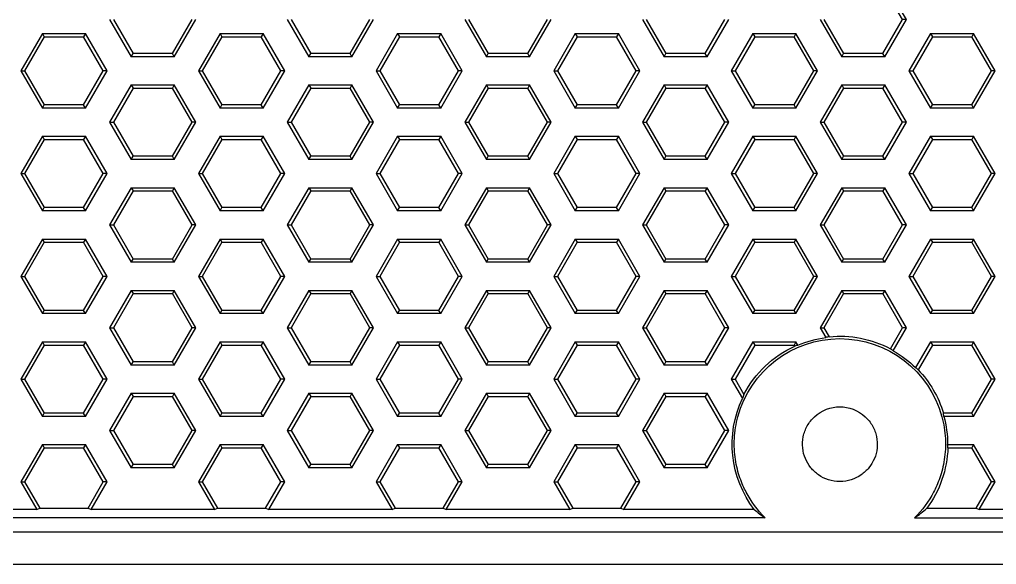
# Model space of a CAD drawing. Header units: inches. Extents: x 0.1 to 21.8, y 1.5 to 18.3.
# Drawn here: x 14.748 to 16.393, y 1.513 to 2.432 of the extents above; entities that cross this region are included whole.
import ezdxf

# ---------------------------------------------------------------- set-up
doc = ezdxf.new("R2010")
doc.units = ezdxf.units.IN
doc.header["$MEASUREMENT"] = 0
doc.layers.add('Honeycomb', color=7, linetype='Continuous', true_color=0xffffff)

msp = doc.modelspace()

# ---------------------------------------------------------------- linework, layer by layer
at = {"layer": 'Honeycomb', "color": 250, "linetype": 'Continuous'}
for p, q in [((16.235019, 2.432072), (16.201873, 2.489483)), ((16.241376, 2.432072), (16.205052, 2.494988)), ((14.899297, 2.432072), (14.935622, 2.369156)), ((14.905655, 2.432072), (14.938801, 2.374662)), ((15.005093, 2.374662), (15.038238, 2.432072)), ((15.008271, 2.369156), (15.044596, 2.432072)), ((15.198492, 2.432072), (15.234817, 2.369156)), ((15.20485, 2.432072), (15.237996, 2.374662)), ((15.304288, 2.374662), (15.337434, 2.432072)), ((15.307466, 2.369156), (15.343791, 2.432072)), ((15.497688, 2.432072), (15.534012, 2.369156)), ((15.504045, 2.432072), (15.537191, 2.374662)), ((15.603483, 2.374662), (15.636629, 2.432072)), ((15.606661, 2.369156), (15.642986, 2.432072)), ((15.796883, 2.432072), (15.833207, 2.369156)), ((15.80324, 2.432072), (15.836386, 2.374662)), ((15.902678, 2.374662), (15.935824, 2.432072)), ((15.905857, 2.369156), (15.942181, 2.432072)), ((16.096078, 2.432072), (16.132402, 2.369156)), ((16.102435, 2.432072), (16.135581, 2.374662)), ((16.201873, 2.374662), (16.235019, 2.432072)), ((16.205052, 2.369156), (16.241376, 2.432072)), ((16.241376, 2.432072), (16.235019, 2.432072)), ((14.786025, 2.408379), (14.7497, 2.345463)), ((14.789203, 2.402873), (14.756057, 2.345463)), ((14.786025, 2.408379), (14.789203, 2.402873)), ((14.786025, 2.408379), (14.858674, 2.408379)), ((14.789203, 2.402873), (14.855495, 2.402873)), ((14.858674, 2.408379), (14.855495, 2.402873)), ((14.888641, 2.345463), (14.855495, 2.402873)), ((14.894998, 2.345463), (14.858674, 2.408379)), ((15.08522, 2.408379), (15.048895, 2.345463)), ((15.088398, 2.402873), (15.055252, 2.345463)), ((15.08522, 2.408379), (15.088398, 2.402873)), ((15.08522, 2.408379), (15.157869, 2.408379)), ((15.088398, 2.402873), (15.15469, 2.402873)), ((15.157869, 2.408379), (15.15469, 2.402873)), ((15.187836, 2.345463), (15.15469, 2.402873)), ((15.194193, 2.345463), (15.157869, 2.408379)), ((15.384415, 2.408379), (15.34809, 2.345463)), ((15.387593, 2.402873), (15.354447, 2.345463)), ((15.384415, 2.408379), (15.387593, 2.402873)), ((15.384415, 2.408379), (15.457064, 2.408379)), ((15.387593, 2.402873), (15.453885, 2.402873)), ((15.457064, 2.408379), (15.453885, 2.402873)), ((15.487031, 2.345463), (15.453885, 2.402873)), ((15.493389, 2.345463), (15.457064, 2.408379)), ((15.68361, 2.408379), (15.647285, 2.345463)), ((15.686788, 2.402873), (15.653643, 2.345463)), ((15.68361, 2.408379), (15.686788, 2.402873)), ((15.68361, 2.408379), (15.756259, 2.408379)), ((15.686788, 2.402873), (15.75308, 2.402873)), ((15.756259, 2.408379), (15.75308, 2.402873)), ((15.786226, 2.345463), (15.75308, 2.402873)), ((15.792584, 2.345463), (15.756259, 2.408379)), ((15.982805, 2.408379), (15.94648, 2.345463)), ((15.985983, 2.402873), (15.952838, 2.345463)), ((15.982805, 2.408379), (15.985983, 2.402873)), ((15.982805, 2.408379), (16.055454, 2.408379)), ((15.985983, 2.402873), (16.052275, 2.402873)), ((16.055454, 2.408379), (16.052275, 2.402873)), ((16.085421, 2.345463), (16.052275, 2.402873)), ((16.091779, 2.345463), (16.055454, 2.408379)), ((16.282, 2.408379), (16.245675, 2.345463)), ((16.285179, 2.402873), (16.252033, 2.345463)), ((16.282, 2.408379), (16.285179, 2.402873)), ((16.282, 2.408379), (16.354649, 2.408379)), ((16.285179, 2.402873), (16.35147, 2.402873)), ((16.354649, 2.408379), (16.35147, 2.402873)), ((16.384616, 2.345463), (16.35147, 2.402873)), ((16.390974, 2.345463), (16.354649, 2.408379)), ((14.935622, 2.369156), (14.938801, 2.374662)), ((15.005093, 2.374662), (14.938801, 2.374662)), ((15.008271, 2.369156), (15.005093, 2.374662)), ((15.234817, 2.369156), (15.237996, 2.374662)), ((15.304288, 2.374662), (15.237996, 2.374662)), ((15.307466, 2.369156), (15.304288, 2.374662)), ((15.534012, 2.369156), (15.537191, 2.374662)), ((15.603483, 2.374662), (15.537191, 2.374662)), ((15.606661, 2.369156), (15.603483, 2.374662)), ((15.833207, 2.369156), (15.836386, 2.374662)), ((15.902678, 2.374662), (15.836386, 2.374662)), ((15.905857, 2.369156), (15.902678, 2.374662)), ((16.132402, 2.369156), (16.135581, 2.374662)), ((16.201873, 2.374662), (16.135581, 2.374662)), ((16.205052, 2.369156), (16.201873, 2.374662)), ((15.008271, 2.369156), (14.935622, 2.369156)), ((15.307466, 2.369156), (15.234817, 2.369156)), ((15.606661, 2.369156), (15.534012, 2.369156)), ((15.905857, 2.369156), (15.833207, 2.369156)), ((16.205052, 2.369156), (16.132402, 2.369156)), ((14.7497, 2.345463), (14.786025, 2.282547)), ((14.7497, 2.345463), (14.756057, 2.345463)), ((14.756057, 2.345463), (14.789203, 2.288053)), ((14.855495, 2.288053), (14.888641, 2.345463)), ((14.858674, 2.282547), (14.894998, 2.345463)), ((14.894998, 2.345463), (14.888641, 2.345463)), ((15.048895, 2.345463), (15.08522, 2.282547)), ((15.048895, 2.345463), (15.055252, 2.345463)), ((15.055252, 2.345463), (15.088398, 2.288053)), ((15.15469, 2.288053), (15.187836, 2.345463)), ((15.157869, 2.282547), (15.194193, 2.345463)), ((15.194193, 2.345463), (15.187836, 2.345463)), ((15.34809, 2.345463), (15.384415, 2.282547)), ((15.34809, 2.345463), (15.354447, 2.345463)), ((15.354447, 2.345463), (15.387593, 2.288053)), ((15.453885, 2.288053), (15.487031, 2.345463)), ((15.457064, 2.282547), (15.493389, 2.345463)), ((15.493389, 2.345463), (15.487031, 2.345463)), ((15.647285, 2.345463), (15.68361, 2.282547)), ((15.647285, 2.345463), (15.653643, 2.345463)), ((15.653643, 2.345463), (15.686788, 2.288053)), ((15.75308, 2.288053), (15.786226, 2.345463)), ((15.756259, 2.282547), (15.792584, 2.345463)), ((15.792584, 2.345463), (15.786226, 2.345463)), ((15.94648, 2.345463), (15.982805, 2.282547)), ((15.94648, 2.345463), (15.952838, 2.345463)), ((15.952838, 2.345463), (15.985983, 2.288053)), ((16.052275, 2.288053), (16.085421, 2.345463)), ((16.055454, 2.282547), (16.091779, 2.345463)), ((16.091779, 2.345463), (16.085421, 2.345463)), ((16.245675, 2.345463), (16.282, 2.282547)), ((16.245675, 2.345463), (16.252033, 2.345463)), ((16.252033, 2.345463), (16.285179, 2.288053)), ((16.35147, 2.288053), (16.384616, 2.345463)), ((16.354649, 2.282547), (16.390974, 2.345463)), ((16.390974, 2.345463), (16.384616, 2.345463)), ((14.935622, 2.32177), (14.899297, 2.258854)), ((14.935622, 2.32177), (14.938801, 2.316264)), ((14.935622, 2.32177), (15.008271, 2.32177)), ((15.008271, 2.32177), (15.005093, 2.316264)), ((15.044596, 2.258854), (15.008271, 2.32177)), ((15.234817, 2.32177), (15.198492, 2.258854)), ((15.234817, 2.32177), (15.237996, 2.316264)), ((15.234817, 2.32177), (15.307466, 2.32177)), ((15.307466, 2.32177), (15.304288, 2.316264)), ((15.343791, 2.258854), (15.307466, 2.32177)), ((15.534012, 2.32177), (15.497688, 2.258854)), ((15.534012, 2.32177), (15.537191, 2.316264)), ((15.534012, 2.32177), (15.606661, 2.32177)), ((15.606661, 2.32177), (15.603483, 2.316264)), ((15.642986, 2.258854), (15.606661, 2.32177)), ((15.833207, 2.32177), (15.796883, 2.258854)), ((15.833207, 2.32177), (15.836386, 2.316264)), ((15.833207, 2.32177), (15.905857, 2.32177)), ((15.905857, 2.32177), (15.902678, 2.316264)), ((15.942181, 2.258854), (15.905857, 2.32177)), ((16.132402, 2.32177), (16.096078, 2.258854)), ((16.132402, 2.32177), (16.135581, 2.316264)), ((16.132402, 2.32177), (16.205052, 2.32177)), ((16.205052, 2.32177), (16.201873, 2.316264)), ((16.241376, 2.258854), (16.205052, 2.32177)), ((14.938801, 2.316264), (14.905655, 2.258854)), ((14.938801, 2.316264), (15.005093, 2.316264)), ((15.038238, 2.258854), (15.005093, 2.316264)), ((15.237996, 2.316264), (15.20485, 2.258854)), ((15.237996, 2.316264), (15.304288, 2.316264)), ((15.337434, 2.258854), (15.304288, 2.316264)), ((15.537191, 2.316264), (15.504045, 2.258854)), ((15.537191, 2.316264), (15.603483, 2.316264)), ((15.636629, 2.258854), (15.603483, 2.316264)), ((15.836386, 2.316264), (15.80324, 2.258854)), ((15.836386, 2.316264), (15.902678, 2.316264)), ((15.935824, 2.258854), (15.902678, 2.316264)), ((16.135581, 2.316264), (16.102435, 2.258854)), ((16.135581, 2.316264), (16.201873, 2.316264)), ((16.235019, 2.258854), (16.201873, 2.316264)), ((14.786025, 2.282547), (14.789203, 2.288053)), ((14.855495, 2.288053), (14.789203, 2.288053)), ((14.858674, 2.282547), (14.855495, 2.288053)), ((15.08522, 2.282547), (15.088398, 2.288053)), ((15.15469, 2.288053), (15.088398, 2.288053)), ((15.157869, 2.282547), (15.15469, 2.288053)), ((15.384415, 2.282547), (15.387593, 2.288053)), ((15.453885, 2.288053), (15.387593, 2.288053)), ((15.457064, 2.282547), (15.453885, 2.288053)), ((15.68361, 2.282547), (15.686788, 2.288053)), ((15.75308, 2.288053), (15.686788, 2.288053)), ((15.756259, 2.282547), (15.75308, 2.288053)), ((15.982805, 2.282547), (15.985983, 2.288053)), ((16.052275, 2.288053), (15.985983, 2.288053)), ((16.055454, 2.282547), (16.052275, 2.288053)), ((16.282, 2.282547), (16.285179, 2.288053)), ((16.35147, 2.288053), (16.285179, 2.288053)), ((16.354649, 2.282547), (16.35147, 2.288053)), ((14.858674, 2.282547), (14.786025, 2.282547)), ((15.157869, 2.282547), (15.08522, 2.282547)), ((15.457064, 2.282547), (15.384415, 2.282547)), ((15.756259, 2.282547), (15.68361, 2.282547)), ((16.055454, 2.282547), (15.982805, 2.282547)), ((16.354649, 2.282547), (16.282, 2.282547)), ((14.899297, 2.258854), (14.935622, 2.195938)), ((14.899297, 2.258854), (14.905655, 2.258854)), ((14.905655, 2.258854), (14.938801, 2.201444)), ((15.005093, 2.201444), (15.038238, 2.258854)), ((15.008271, 2.195938), (15.044596, 2.258854)), ((15.044596, 2.258854), (15.038238, 2.258854)), ((15.198492, 2.258854), (15.234817, 2.195938)), ((15.198492, 2.258854), (15.20485, 2.258854)), ((15.20485, 2.258854), (15.237996, 2.201444)), ((15.304288, 2.201444), (15.337434, 2.258854)), ((15.307466, 2.195938), (15.343791, 2.258854)), ((15.343791, 2.258854), (15.337434, 2.258854)), ((15.497688, 2.258854), (15.534012, 2.195938)), ((15.497688, 2.258854), (15.504045, 2.258854)), ((15.504045, 2.258854), (15.537191, 2.201444)), ((15.603483, 2.201444), (15.636629, 2.258854)), ((15.606661, 2.195938), (15.642986, 2.258854)), ((15.642986, 2.258854), (15.636629, 2.258854)), ((15.796883, 2.258854), (15.833207, 2.195938)), ((15.796883, 2.258854), (15.80324, 2.258854)), ((15.80324, 2.258854), (15.836386, 2.201444)), ((15.902678, 2.201444), (15.935824, 2.258854)), ((15.905857, 2.195938), (15.942181, 2.258854)), ((15.942181, 2.258854), (15.935824, 2.258854)), ((16.096078, 2.258854), (16.132402, 2.195938)), ((16.096078, 2.258854), (16.102435, 2.258854)), ((16.102435, 2.258854), (16.135581, 2.201444)), ((16.201873, 2.201444), (16.235019, 2.258854)), ((16.205052, 2.195938), (16.241376, 2.258854)), ((16.241376, 2.258854), (16.235019, 2.258854)), ((14.786025, 2.235161), (14.7497, 2.172245)), ((14.789203, 2.229655), (14.756057, 2.172245)), ((14.786025, 2.235161), (14.789203, 2.229655)), ((14.786025, 2.235161), (14.858674, 2.235161)), ((14.789203, 2.229655), (14.855495, 2.229655)), ((14.858674, 2.235161), (14.855495, 2.229655)), ((14.888641, 2.172245), (14.855495, 2.229655)), ((14.894998, 2.172245), (14.858674, 2.235161)), ((15.08522, 2.235161), (15.048895, 2.172245)), ((15.088398, 2.229655), (15.055252, 2.172245)), ((15.08522, 2.235161), (15.088398, 2.229655)), ((15.08522, 2.235161), (15.157869, 2.235161)), ((15.088398, 2.229655), (15.15469, 2.229655)), ((15.157869, 2.235161), (15.15469, 2.229655)), ((15.187836, 2.172245), (15.15469, 2.229655)), ((15.194193, 2.172245), (15.157869, 2.235161)), ((15.384415, 2.235161), (15.34809, 2.172245)), ((15.387593, 2.229655), (15.354447, 2.172245)), ((15.384415, 2.235161), (15.387593, 2.229655)), ((15.384415, 2.235161), (15.457064, 2.235161)), ((15.387593, 2.229655), (15.453885, 2.229655)), ((15.457064, 2.235161), (15.453885, 2.229655)), ((15.487031, 2.172245), (15.453885, 2.229655)), ((15.493389, 2.172245), (15.457064, 2.235161)), ((15.68361, 2.235161), (15.647285, 2.172245)), ((15.686788, 2.229655), (15.653643, 2.172245)), ((15.68361, 2.235161), (15.686788, 2.229655)), ((15.68361, 2.235161), (15.756259, 2.235161)), ((15.686788, 2.229655), (15.75308, 2.229655)), ((15.756259, 2.235161), (15.75308, 2.229655)), ((15.786226, 2.172245), (15.75308, 2.229655)), ((15.792584, 2.172245), (15.756259, 2.235161)), ((15.982805, 2.235161), (15.94648, 2.172245)), ((15.985983, 2.229655), (15.952838, 2.172245)), ((15.982805, 2.235161), (15.985983, 2.229655)), ((15.982805, 2.235161), (16.055454, 2.235161)), ((15.985983, 2.229655), (16.052275, 2.229655)), ((16.055454, 2.235161), (16.052275, 2.229655)), ((16.085421, 2.172245), (16.052275, 2.229655)), ((16.091779, 2.172245), (16.055454, 2.235161)), ((16.282, 2.235161), (16.245675, 2.172245)), ((16.285179, 2.229655), (16.252033, 2.172245)), ((16.282, 2.235161), (16.285179, 2.229655)), ((16.282, 2.235161), (16.354649, 2.235161)), ((16.285179, 2.229655), (16.35147, 2.229655)), ((16.354649, 2.235161), (16.35147, 2.229655)), ((16.384616, 2.172245), (16.35147, 2.229655)), ((16.390974, 2.172245), (16.354649, 2.235161)), ((14.935622, 2.195938), (14.938801, 2.201444)), ((15.008271, 2.195938), (14.935622, 2.195938)), ((15.005093, 2.201444), (14.938801, 2.201444)), ((15.008271, 2.195938), (15.005093, 2.201444)), ((15.234817, 2.195938), (15.237996, 2.201444)), ((15.307466, 2.195938), (15.234817, 2.195938)), ((15.304288, 2.201444), (15.237996, 2.201444)), ((15.307466, 2.195938), (15.304288, 2.201444)), ((15.534012, 2.195938), (15.537191, 2.201444)), ((15.606661, 2.195938), (15.534012, 2.195938)), ((15.603483, 2.201444), (15.537191, 2.201444)), ((15.606661, 2.195938), (15.603483, 2.201444)), ((15.833207, 2.195938), (15.836386, 2.201444)), ((15.905857, 2.195938), (15.833207, 2.195938)), ((15.902678, 2.201444), (15.836386, 2.201444)), ((15.905857, 2.195938), (15.902678, 2.201444)), ((16.132402, 2.195938), (16.135581, 2.201444)), ((16.205052, 2.195938), (16.132402, 2.195938)), ((16.201873, 2.201444), (16.135581, 2.201444)), ((16.205052, 2.195938), (16.201873, 2.201444)), ((14.7497, 2.172245), (14.786025, 2.109329)), ((14.7497, 2.172245), (14.756057, 2.172245)), ((14.756057, 2.172245), (14.789203, 2.114834)), ((14.855495, 2.114834), (14.888641, 2.172245)), ((14.858674, 2.109329), (14.894998, 2.172245)), ((14.894998, 2.172245), (14.888641, 2.172245)), ((15.048895, 2.172245), (15.08522, 2.109329)), ((15.048895, 2.172245), (15.055252, 2.172245)), ((15.055252, 2.172245), (15.088398, 2.114834)), ((15.15469, 2.114834), (15.187836, 2.172245)), ((15.157869, 2.109329), (15.194193, 2.172245)), ((15.194193, 2.172245), (15.187836, 2.172245)), ((15.34809, 2.172245), (15.384415, 2.109329)), ((15.34809, 2.172245), (15.354447, 2.172245)), ((15.354447, 2.172245), (15.387593, 2.114834)), ((15.453885, 2.114834), (15.487031, 2.172245)), ((15.457064, 2.109329), (15.493389, 2.172245)), ((15.493389, 2.172245), (15.487031, 2.172245)), ((15.647285, 2.172245), (15.68361, 2.109329)), ((15.647285, 2.172245), (15.653643, 2.172245)), ((15.653643, 2.172245), (15.686788, 2.114834)), ((15.75308, 2.114834), (15.786226, 2.172245)), ((15.756259, 2.109329), (15.792584, 2.172245)), ((15.792584, 2.172245), (15.786226, 2.172245)), ((15.94648, 2.172245), (15.982805, 2.109329)), ((15.94648, 2.172245), (15.952838, 2.172245)), ((15.952838, 2.172245), (15.985983, 2.114834)), ((16.052275, 2.114834), (16.085421, 2.172245)), ((16.055454, 2.109329), (16.091779, 2.172245)), ((16.091779, 2.172245), (16.085421, 2.172245)), ((16.245675, 2.172245), (16.282, 2.109329)), ((16.245675, 2.172245), (16.252033, 2.172245)), ((16.252033, 2.172245), (16.285179, 2.114834)), ((16.35147, 2.114834), (16.384616, 2.172245)), ((16.354649, 2.109329), (16.390974, 2.172245)), ((16.390974, 2.172245), (16.384616, 2.172245)), ((14.935622, 2.148552), (14.899297, 2.085636)), ((14.938801, 2.143046), (14.905655, 2.085636)), ((14.935622, 2.148552), (14.938801, 2.143046)), ((14.935622, 2.148552), (15.008271, 2.148552)), ((14.938801, 2.143046), (15.005093, 2.143046)), ((15.008271, 2.148552), (15.005093, 2.143046)), ((15.038238, 2.085636), (15.005093, 2.143046)), ((15.044596, 2.085636), (15.008271, 2.148552)), ((15.234817, 2.148552), (15.198492, 2.085636)), ((15.237996, 2.143046), (15.20485, 2.085636)), ((15.234817, 2.148552), (15.237996, 2.143046)), ((15.234817, 2.148552), (15.307466, 2.148552)), ((15.237996, 2.143046), (15.304288, 2.143046)), ((15.307466, 2.148552), (15.304288, 2.143046)), ((15.337434, 2.085636), (15.304288, 2.143046)), ((15.343791, 2.085636), (15.307466, 2.148552)), ((15.534012, 2.148552), (15.497688, 2.085636)), ((15.537191, 2.143046), (15.504045, 2.085636)), ((15.534012, 2.148552), (15.537191, 2.143046)), ((15.534012, 2.148552), (15.606661, 2.148552)), ((15.537191, 2.143046), (15.603483, 2.143046)), ((15.606661, 2.148552), (15.603483, 2.143046)), ((15.636629, 2.085636), (15.603483, 2.143046)), ((15.642986, 2.085636), (15.606661, 2.148552)), ((15.833207, 2.148552), (15.796883, 2.085636)), ((15.836386, 2.143046), (15.80324, 2.085636)), ((15.833207, 2.148552), (15.836386, 2.143046)), ((15.833207, 2.148552), (15.905857, 2.148552)), ((15.836386, 2.143046), (15.902678, 2.143046)), ((15.905857, 2.148552), (15.902678, 2.143046)), ((15.935824, 2.085636), (15.902678, 2.143046)), ((15.942181, 2.085636), (15.905857, 2.148552)), ((16.132402, 2.148552), (16.096078, 2.085636)), ((16.135581, 2.143046), (16.102435, 2.085636)), ((16.132402, 2.148552), (16.135581, 2.143046)), ((16.132402, 2.148552), (16.205052, 2.148552)), ((16.135581, 2.143046), (16.201873, 2.143046)), ((16.205052, 2.148552), (16.201873, 2.143046)), ((16.235019, 2.085636), (16.201873, 2.143046)), ((16.241376, 2.085636), (16.205052, 2.148552)), ((14.786025, 2.109329), (14.789203, 2.114834)), ((14.858674, 2.109329), (14.786025, 2.109329)), ((14.855495, 2.114834), (14.789203, 2.114834)), ((14.858674, 2.109329), (14.855495, 2.114834)), ((15.08522, 2.109329), (15.088398, 2.114834)), ((15.157869, 2.109329), (15.08522, 2.109329)), ((15.15469, 2.114834), (15.088398, 2.114834)), ((15.157869, 2.109329), (15.15469, 2.114834)), ((15.384415, 2.109329), (15.387593, 2.114834)), ((15.457064, 2.109329), (15.384415, 2.109329)), ((15.453885, 2.114834), (15.387593, 2.114834)), ((15.457064, 2.109329), (15.453885, 2.114834)), ((15.68361, 2.109329), (15.686788, 2.114834)), ((15.756259, 2.109329), (15.68361, 2.109329)), ((15.75308, 2.114834), (15.686788, 2.114834)), ((15.756259, 2.109329), (15.75308, 2.114834)), ((15.982805, 2.109329), (15.985983, 2.114834)), ((16.055454, 2.109329), (15.982805, 2.109329)), ((16.052275, 2.114834), (15.985983, 2.114834)), ((16.055454, 2.109329), (16.052275, 2.114834)), ((16.282, 2.109329), (16.285179, 2.114834)), ((16.354649, 2.109329), (16.282, 2.109329)), ((16.35147, 2.114834), (16.285179, 2.114834)), ((16.354649, 2.109329), (16.35147, 2.114834)), ((14.899297, 2.085636), (14.935622, 2.02272)), ((14.899297, 2.085636), (14.905655, 2.085636)), ((14.905655, 2.085636), (14.938801, 2.028225)), ((15.005093, 2.028225), (15.038238, 2.085636)), ((15.008271, 2.02272), (15.044596, 2.085636)), ((15.044596, 2.085636), (15.038238, 2.085636)), ((15.198492, 2.085636), (15.234817, 2.02272)), ((15.198492, 2.085636), (15.20485, 2.085636)), ((15.20485, 2.085636), (15.237996, 2.028225)), ((15.304288, 2.028225), (15.337434, 2.085636)), ((15.307466, 2.02272), (15.343791, 2.085636)), ((15.343791, 2.085636), (15.337434, 2.085636)), ((15.497688, 2.085636), (15.534012, 2.02272)), ((15.497688, 2.085636), (15.504045, 2.085636)), ((15.504045, 2.085636), (15.537191, 2.028225)), ((15.603483, 2.028225), (15.636629, 2.085636)), ((15.606661, 2.02272), (15.642986, 2.085636)), ((15.642986, 2.085636), (15.636629, 2.085636)), ((15.796883, 2.085636), (15.833207, 2.02272)), ((15.796883, 2.085636), (15.80324, 2.085636)), ((15.80324, 2.085636), (15.836386, 2.028225)), ((15.902678, 2.028225), (15.935824, 2.085636)), ((15.905857, 2.02272), (15.942181, 2.085636)), ((15.942181, 2.085636), (15.935824, 2.085636)), ((16.096078, 2.085636), (16.132402, 2.02272)), ((16.096078, 2.085636), (16.102435, 2.085636)), ((16.102435, 2.085636), (16.135581, 2.028225)), ((16.201873, 2.028225), (16.235019, 2.085636)), ((16.205052, 2.02272), (16.241376, 2.085636)), ((16.241376, 2.085636), (16.235019, 2.085636)), ((14.786025, 2.061943), (14.7497, 1.999027)), ((14.786025, 2.061943), (14.789203, 2.056437)), ((14.786025, 2.061943), (14.858674, 2.061943)), ((14.858674, 2.061943), (14.855495, 2.056437)), ((14.894998, 1.999027), (14.858674, 2.061943)), ((15.08522, 2.061943), (15.048895, 1.999027)), ((15.08522, 2.061943), (15.088398, 2.056437)), ((15.08522, 2.061943), (15.157869, 2.061943)), ((15.157869, 2.061943), (15.15469, 2.056437)), ((15.194193, 1.999027), (15.157869, 2.061943)), ((15.384415, 2.061943), (15.34809, 1.999027)), ((15.384415, 2.061943), (15.387593, 2.056437)), ((15.384415, 2.061943), (15.457064, 2.061943)), ((15.457064, 2.061943), (15.453885, 2.056437)), ((15.493389, 1.999027), (15.457064, 2.061943)), ((15.68361, 2.061943), (15.647285, 1.999027)), ((15.68361, 2.061943), (15.686788, 2.056437)), ((15.68361, 2.061943), (15.756259, 2.061943)), ((15.756259, 2.061943), (15.75308, 2.056437)), ((15.792584, 1.999027), (15.756259, 2.061943)), ((15.982805, 2.061943), (15.94648, 1.999027)), ((15.982805, 2.061943), (15.985983, 2.056437)), ((15.982805, 2.061943), (16.055454, 2.061943)), ((16.055454, 2.061943), (16.052275, 2.056437)), ((16.091779, 1.999027), (16.055454, 2.061943)), ((16.282, 2.061943), (16.245675, 1.999027)), ((16.282, 2.061943), (16.285179, 2.056437)), ((16.282, 2.061943), (16.354649, 2.061943)), ((16.354649, 2.061943), (16.35147, 2.056437)), ((16.390974, 1.999027), (16.354649, 2.061943)), ((14.789203, 2.056437), (14.756057, 1.999027)), ((14.789203, 2.056437), (14.855495, 2.056437)), ((14.888641, 1.999027), (14.855495, 2.056437)), ((15.088398, 2.056437), (15.055252, 1.999027)), ((15.088398, 2.056437), (15.15469, 2.056437)), ((15.187836, 1.999027), (15.15469, 2.056437)), ((15.387593, 2.056437), (15.354447, 1.999027)), ((15.387593, 2.056437), (15.453885, 2.056437)), ((15.487031, 1.999027), (15.453885, 2.056437)), ((15.686788, 2.056437), (15.653643, 1.999027)), ((15.686788, 2.056437), (15.75308, 2.056437)), ((15.786226, 1.999027), (15.75308, 2.056437)), ((15.985983, 2.056437), (15.952838, 1.999027)), ((15.985983, 2.056437), (16.052275, 2.056437)), ((16.085421, 1.999027), (16.052275, 2.056437)), ((16.285179, 2.056437), (16.252033, 1.999027)), ((16.285179, 2.056437), (16.35147, 2.056437)), ((16.384616, 1.999027), (16.35147, 2.056437)), ((14.935622, 2.02272), (14.938801, 2.028225)), ((15.005093, 2.028225), (14.938801, 2.028225)), ((15.008271, 2.02272), (15.005093, 2.028225)), ((15.234817, 2.02272), (15.237996, 2.028225)), ((15.304288, 2.028225), (15.237996, 2.028225)), ((15.307466, 2.02272), (15.304288, 2.028225)), ((15.534012, 2.02272), (15.537191, 2.028225)), ((15.603483, 2.028225), (15.537191, 2.028225)), ((15.606661, 2.02272), (15.603483, 2.028225)), ((15.833207, 2.02272), (15.836386, 2.028225)), ((15.902678, 2.028225), (15.836386, 2.028225)), ((15.905857, 2.02272), (15.902678, 2.028225)), ((16.132402, 2.02272), (16.135581, 2.028225)), ((16.201873, 2.028225), (16.135581, 2.028225)), ((16.205052, 2.02272), (16.201873, 2.028225)), ((15.008271, 2.02272), (14.935622, 2.02272)), ((15.307466, 2.02272), (15.234817, 2.02272)), ((15.606661, 2.02272), (15.534012, 2.02272)), ((15.905857, 2.02272), (15.833207, 2.02272)), ((16.205052, 2.02272), (16.132402, 2.02272)), ((14.7497, 1.999027), (14.786025, 1.936111)), ((14.7497, 1.999027), (14.756057, 1.999027)), ((14.756057, 1.999027), (14.789203, 1.941616)), ((14.855495, 1.941616), (14.888641, 1.999027)), ((14.858674, 1.936111), (14.894998, 1.999027)), ((14.894998, 1.999027), (14.888641, 1.999027)), ((15.048895, 1.999027), (15.08522, 1.936111)), ((15.048895, 1.999027), (15.055252, 1.999027)), ((15.055252, 1.999027), (15.088398, 1.941616)), ((15.15469, 1.941616), (15.187836, 1.999027)), ((15.157869, 1.936111), (15.194193, 1.999027)), ((15.194193, 1.999027), (15.187836, 1.999027)), ((15.34809, 1.999027), (15.384415, 1.936111)), ((15.34809, 1.999027), (15.354447, 1.999027)), ((15.354447, 1.999027), (15.387593, 1.941616)), ((15.453885, 1.941616), (15.487031, 1.999027)), ((15.457064, 1.936111), (15.493389, 1.999027)), ((15.493389, 1.999027), (15.487031, 1.999027)), ((15.647285, 1.999027), (15.68361, 1.936111)), ((15.647285, 1.999027), (15.653643, 1.999027)), ((15.653643, 1.999027), (15.686788, 1.941616)), ((15.75308, 1.941616), (15.786226, 1.999027)), ((15.756259, 1.936111), (15.792584, 1.999027)), ((15.792584, 1.999027), (15.786226, 1.999027)), ((15.94648, 1.999027), (15.982805, 1.936111)), ((15.94648, 1.999027), (15.952838, 1.999027)), ((15.952838, 1.999027), (15.985983, 1.941616)), ((16.052275, 1.941616), (16.085421, 1.999027)), ((16.055454, 1.936111), (16.091779, 1.999027)), ((16.091779, 1.999027), (16.085421, 1.999027)), ((16.245675, 1.999027), (16.282, 1.936111)), ((16.245675, 1.999027), (16.252033, 1.999027)), ((16.252033, 1.999027), (16.285179, 1.941616)), ((16.35147, 1.941616), (16.384616, 1.999027)), ((16.354649, 1.936111), (16.390974, 1.999027)), ((16.390974, 1.999027), (16.384616, 1.999027)), ((14.935622, 1.975334), (14.899297, 1.912418)), ((14.935622, 1.975334), (14.938801, 1.969828)), ((14.935622, 1.975334), (15.008271, 1.975334)), ((15.008271, 1.975334), (15.005093, 1.969828)), ((15.044596, 1.912418), (15.008271, 1.975334)), ((15.234817, 1.975334), (15.198492, 1.912418)), ((15.234817, 1.975334), (15.237996, 1.969828)), ((15.234817, 1.975334), (15.307466, 1.975334)), ((15.307466, 1.975334), (15.304288, 1.969828)), ((15.343791, 1.912418), (15.307466, 1.975334)), ((15.534012, 1.975334), (15.497688, 1.912418)), ((15.534012, 1.975334), (15.537191, 1.969828)), ((15.534012, 1.975334), (15.606661, 1.975334)), ((15.606661, 1.975334), (15.603483, 1.969828)), ((15.642986, 1.912418), (15.606661, 1.975334)), ((15.833207, 1.975334), (15.796883, 1.912418)), ((15.833207, 1.975334), (15.836386, 1.969828)), ((15.833207, 1.975334), (15.905857, 1.975334)), ((15.905857, 1.975334), (15.902678, 1.969828)), ((15.942181, 1.912418), (15.905857, 1.975334)), ((16.132402, 1.975334), (16.096078, 1.912418)), ((16.132402, 1.975334), (16.135581, 1.969828)), ((16.132402, 1.975334), (16.205052, 1.975334)), ((16.205052, 1.975334), (16.201873, 1.969828)), ((16.241376, 1.912418), (16.205052, 1.975334)), ((14.938801, 1.969828), (14.905655, 1.912418)), ((14.938801, 1.969828), (15.005093, 1.969828)), ((15.038238, 1.912418), (15.005093, 1.969828)), ((15.237996, 1.969828), (15.20485, 1.912418)), ((15.237996, 1.969828), (15.304288, 1.969828)), ((15.337434, 1.912418), (15.304288, 1.969828)), ((15.537191, 1.969828), (15.504045, 1.912418)), ((15.537191, 1.969828), (15.603483, 1.969828)), ((15.636629, 1.912418), (15.603483, 1.969828)), ((15.836386, 1.969828), (15.80324, 1.912418)), ((15.836386, 1.969828), (15.902678, 1.969828)), ((15.935824, 1.912418), (15.902678, 1.969828)), ((16.135581, 1.969828), (16.102435, 1.912418)), ((16.135581, 1.969828), (16.201873, 1.969828)), ((16.235019, 1.912418), (16.201873, 1.969828)), ((14.786025, 1.936111), (14.789203, 1.941616)), ((14.858674, 1.936111), (14.786025, 1.936111)), ((14.855495, 1.941616), (14.789203, 1.941616)), ((14.858674, 1.936111), (14.855495, 1.941616)), ((15.08522, 1.936111), (15.088398, 1.941616)), ((15.157869, 1.936111), (15.08522, 1.936111)), ((15.15469, 1.941616), (15.088398, 1.941616)), ((15.157869, 1.936111), (15.15469, 1.941616)), ((15.384415, 1.936111), (15.387593, 1.941616)), ((15.457064, 1.936111), (15.384415, 1.936111)), ((15.453885, 1.941616), (15.387593, 1.941616)), ((15.457064, 1.936111), (15.453885, 1.941616)), ((15.68361, 1.936111), (15.686788, 1.941616)), ((15.756259, 1.936111), (15.68361, 1.936111)), ((15.75308, 1.941616), (15.686788, 1.941616)), ((15.756259, 1.936111), (15.75308, 1.941616)), ((15.982805, 1.936111), (15.985983, 1.941616)), ((16.055454, 1.936111), (15.982805, 1.936111)), ((16.052275, 1.941616), (15.985983, 1.941616)), ((16.055454, 1.936111), (16.052275, 1.941616)), ((16.282, 1.936111), (16.285179, 1.941616)), ((16.354649, 1.936111), (16.282, 1.936111)), ((16.35147, 1.941616), (16.285179, 1.941616)), ((16.354649, 1.936111), (16.35147, 1.941616)), ((14.899297, 1.912418), (14.935622, 1.849501)), ((14.899297, 1.912418), (14.905655, 1.912418)), ((14.905655, 1.912418), (14.938801, 1.855007)), ((15.005093, 1.855007), (15.038238, 1.912418)), ((15.008271, 1.849501), (15.044596, 1.912418)), ((15.044596, 1.912418), (15.038238, 1.912418)), ((15.198492, 1.912418), (15.234817, 1.849501)), ((15.198492, 1.912418), (15.20485, 1.912418)), ((15.20485, 1.912418), (15.237996, 1.855007)), ((15.304288, 1.855007), (15.337434, 1.912418)), ((15.307466, 1.849501), (15.343791, 1.912418)), ((15.343791, 1.912418), (15.337434, 1.912418)), ((15.497688, 1.912418), (15.534012, 1.849501)), ((15.497688, 1.912418), (15.504045, 1.912418)), ((15.504045, 1.912418), (15.537191, 1.855007)), ((15.603483, 1.855007), (15.636629, 1.912418)), ((15.606661, 1.849501), (15.642986, 1.912418)), ((15.642986, 1.912418), (15.636629, 1.912418)), ((15.796883, 1.912418), (15.833207, 1.849501)), ((15.796883, 1.912418), (15.80324, 1.912418)), ((15.80324, 1.912418), (15.836386, 1.855007)), ((15.902678, 1.855007), (15.935824, 1.912418)), ((15.905857, 1.849501), (15.942181, 1.912418)), ((15.942181, 1.912418), (15.935824, 1.912418)), ((16.096078, 1.912418), (16.105633, 1.895868)), ((16.096078, 1.912418), (16.102435, 1.912418)), ((16.102435, 1.912418), (16.111217, 1.897207)), ((16.214545, 1.876955), (16.235019, 1.912418)), ((16.219029, 1.87371), (16.241376, 1.912418)), ((16.241376, 1.912418), (16.235019, 1.912418)), ((14.786025, 1.888725), (14.7497, 1.825808)), ((14.789203, 1.883219), (14.756057, 1.825808)), ((14.786025, 1.888725), (14.789203, 1.883219)), ((14.786025, 1.888725), (14.858674, 1.888725)), ((14.789203, 1.883219), (14.855495, 1.883219)), ((14.858674, 1.888725), (14.855495, 1.883219)), ((14.888641, 1.825808), (14.855495, 1.883219)), ((14.894998, 1.825808), (14.858674, 1.888725)), ((15.08522, 1.888725), (15.048895, 1.825808)), ((15.088398, 1.883219), (15.055252, 1.825808)), ((15.08522, 1.888725), (15.088398, 1.883219)), ((15.08522, 1.888725), (15.157869, 1.888725)), ((15.088398, 1.883219), (15.15469, 1.883219)), ((15.157869, 1.888725), (15.15469, 1.883219)), ((15.187836, 1.825808), (15.15469, 1.883219)), ((15.194193, 1.825808), (15.157869, 1.888725)), ((15.384415, 1.888725), (15.34809, 1.825808)), ((15.387593, 1.883219), (15.354447, 1.825808)), ((15.384415, 1.888725), (15.387593, 1.883219)), ((15.384415, 1.888725), (15.457064, 1.888725)), ((15.387593, 1.883219), (15.453885, 1.883219)), ((15.457064, 1.888725), (15.453885, 1.883219)), ((15.487031, 1.825808), (15.453885, 1.883219)), ((15.493389, 1.825808), (15.457064, 1.888725)), ((15.68361, 1.888725), (15.647285, 1.825808)), ((15.686788, 1.883219), (15.653643, 1.825808)), ((15.68361, 1.888725), (15.686788, 1.883219)), ((15.68361, 1.888725), (15.756259, 1.888725)), ((15.686788, 1.883219), (15.75308, 1.883219)), ((15.756259, 1.888725), (15.75308, 1.883219)), ((15.786226, 1.825808), (15.75308, 1.883219)), ((15.792584, 1.825808), (15.756259, 1.888725)), ((15.982805, 1.888725), (15.94648, 1.825808)), ((15.985983, 1.883219), (15.952838, 1.825808)), ((15.982805, 1.888725), (15.985983, 1.883219)), ((15.982805, 1.888725), (16.055454, 1.888725)), ((15.985983, 1.883219), (16.052275, 1.883219)), ((16.055454, 1.888725), (16.052275, 1.883219)), ((16.05329, 1.881461), (16.052275, 1.883219)), ((16.058703, 1.883098), (16.055454, 1.888725)), ((16.282, 1.888725), (16.256812, 1.845098)), ((16.285179, 1.883219), (16.261172, 1.841639)), ((16.282, 1.888725), (16.285179, 1.883219)), ((16.282, 1.888725), (16.354649, 1.888725)), ((16.285179, 1.883219), (16.35147, 1.883219)), ((16.354649, 1.888725), (16.35147, 1.883219)), ((16.384616, 1.825808), (16.35147, 1.883219)), ((16.390974, 1.825808), (16.354649, 1.888725)), ((14.935622, 1.849501), (14.938801, 1.855007)), ((15.008271, 1.849501), (14.935622, 1.849501)), ((15.005093, 1.855007), (14.938801, 1.855007)), ((15.008271, 1.849501), (15.005093, 1.855007)), ((15.234817, 1.849501), (15.237996, 1.855007)), ((15.307466, 1.849501), (15.234817, 1.849501)), ((15.304288, 1.855007), (15.237996, 1.855007)), ((15.307466, 1.849501), (15.304288, 1.855007)), ((15.534012, 1.849501), (15.537191, 1.855007)), ((15.606661, 1.849501), (15.534012, 1.849501)), ((15.603483, 1.855007), (15.537191, 1.855007)), ((15.606661, 1.849501), (15.603483, 1.855007)), ((15.833207, 1.849501), (15.836386, 1.855007)), ((15.905857, 1.849501), (15.833207, 1.849501)), ((15.902678, 1.855007), (15.836386, 1.855007)), ((15.905857, 1.849501), (15.902678, 1.855007)), ((14.7497, 1.825808), (14.786025, 1.762892)), ((14.7497, 1.825808), (14.756057, 1.825808)), ((14.756057, 1.825808), (14.789203, 1.768398)), ((14.855495, 1.768398), (14.888641, 1.825808)), ((14.858674, 1.762892), (14.894998, 1.825808)), ((14.894998, 1.825808), (14.888641, 1.825808)), ((15.048895, 1.825808), (15.08522, 1.762892)), ((15.048895, 1.825808), (15.055252, 1.825808)), ((15.055252, 1.825808), (15.088398, 1.768398)), ((15.15469, 1.768398), (15.187836, 1.825808)), ((15.157869, 1.762892), (15.194193, 1.825808)), ((15.194193, 1.825808), (15.187836, 1.825808)), ((15.34809, 1.825808), (15.384415, 1.762892)), ((15.34809, 1.825808), (15.354447, 1.825808)), ((15.354447, 1.825808), (15.387593, 1.768398)), ((15.453885, 1.768398), (15.487031, 1.825808)), ((15.457064, 1.762892), (15.493389, 1.825808)), ((15.493389, 1.825808), (15.487031, 1.825808)), ((15.647285, 1.825808), (15.68361, 1.762892)), ((15.647285, 1.825808), (15.653643, 1.825808)), ((15.653643, 1.825808), (15.686788, 1.768398)), ((15.75308, 1.768398), (15.786226, 1.825808)), ((15.756259, 1.762892), (15.792584, 1.825808)), ((15.792584, 1.825808), (15.786226, 1.825808)), ((15.94648, 1.825808), (15.965252, 1.793294)), ((15.94648, 1.825808), (15.952838, 1.825808)), ((15.952838, 1.825808), (15.967773, 1.799939)), ((16.35147, 1.768398), (16.384616, 1.825808)), ((16.354649, 1.762892), (16.390974, 1.825808)), ((16.390974, 1.825808), (16.384616, 1.825808)), ((14.935622, 1.802115), (14.899297, 1.739199)), ((14.938801, 1.79661), (14.905655, 1.739199)), ((14.935622, 1.802115), (14.938801, 1.79661)), ((14.935622, 1.802115), (15.008271, 1.802115)), ((14.938801, 1.79661), (15.005093, 1.79661)), ((15.008271, 1.802115), (15.005093, 1.79661)), ((15.038238, 1.739199), (15.005093, 1.79661)), ((15.044596, 1.739199), (15.008271, 1.802115)), ((15.234817, 1.802115), (15.198492, 1.739199)), ((15.237996, 1.79661), (15.20485, 1.739199)), ((15.234817, 1.802115), (15.237996, 1.79661)), ((15.234817, 1.802115), (15.307466, 1.802115)), ((15.237996, 1.79661), (15.304288, 1.79661)), ((15.307466, 1.802115), (15.304288, 1.79661)), ((15.337434, 1.739199), (15.304288, 1.79661)), ((15.343791, 1.739199), (15.307466, 1.802115)), ((15.534012, 1.802115), (15.497688, 1.739199)), ((15.537191, 1.79661), (15.504045, 1.739199)), ((15.534012, 1.802115), (15.537191, 1.79661)), ((15.534012, 1.802115), (15.606661, 1.802115)), ((15.537191, 1.79661), (15.603483, 1.79661)), ((15.606661, 1.802115), (15.603483, 1.79661)), ((15.636629, 1.739199), (15.603483, 1.79661)), ((15.642986, 1.739199), (15.606661, 1.802115)), ((15.833207, 1.802115), (15.796883, 1.739199)), ((15.836386, 1.79661), (15.80324, 1.739199)), ((15.833207, 1.802115), (15.836386, 1.79661)), ((15.833207, 1.802115), (15.905857, 1.802115)), ((15.836386, 1.79661), (15.902678, 1.79661)), ((15.905857, 1.802115), (15.902678, 1.79661)), ((15.935824, 1.739199), (15.902678, 1.79661)), ((15.942181, 1.739199), (15.905857, 1.802115)), ((14.786025, 1.762892), (14.789203, 1.768398)), ((14.858674, 1.762892), (14.786025, 1.762892)), ((14.855495, 1.768398), (14.789203, 1.768398)), ((14.858674, 1.762892), (14.855495, 1.768398)), ((15.08522, 1.762892), (15.088398, 1.768398)), ((15.157869, 1.762892), (15.08522, 1.762892)), ((15.15469, 1.768398), (15.088398, 1.768398)), ((15.157869, 1.762892), (15.15469, 1.768398)), ((15.384415, 1.762892), (15.387593, 1.768398)), ((15.457064, 1.762892), (15.384415, 1.762892)), ((15.453885, 1.768398), (15.387593, 1.768398)), ((15.457064, 1.762892), (15.453885, 1.768398)), ((15.68361, 1.762892), (15.686788, 1.768398)), ((15.756259, 1.762892), (15.68361, 1.762892)), ((15.75308, 1.768398), (15.686788, 1.768398)), ((15.756259, 1.762892), (15.75308, 1.768398)), ((16.35147, 1.768398), (16.303736, 1.768398)), ((16.354649, 1.762892), (16.304584, 1.762892)), ((16.354649, 1.762892), (16.35147, 1.768398)), ((14.899297, 1.739199), (14.935622, 1.676283)), ((14.899297, 1.739199), (14.905655, 1.739199)), ((14.905655, 1.739199), (14.938801, 1.681789)), ((15.005093, 1.681789), (15.038238, 1.739199)), ((15.008271, 1.676283), (15.044596, 1.739199)), ((15.044596, 1.739199), (15.038238, 1.739199)), ((15.198492, 1.739199), (15.234817, 1.676283)), ((15.198492, 1.739199), (15.20485, 1.739199)), ((15.20485, 1.739199), (15.237996, 1.681789)), ((15.304288, 1.681789), (15.337434, 1.739199)), ((15.307466, 1.676283), (15.343791, 1.739199)), ((15.343791, 1.739199), (15.337434, 1.739199)), ((15.497688, 1.739199), (15.534012, 1.676283)), ((15.497688, 1.739199), (15.504045, 1.739199)), ((15.504045, 1.739199), (15.537191, 1.681789)), ((15.603483, 1.681789), (15.636629, 1.739199)), ((15.606661, 1.676283), (15.642986, 1.739199)), ((15.642986, 1.739199), (15.636629, 1.739199)), ((15.796883, 1.739199), (15.833207, 1.676283)), ((15.796883, 1.739199), (15.80324, 1.739199)), ((15.80324, 1.739199), (15.836386, 1.681789)), ((15.902678, 1.681789), (15.935824, 1.739199)), ((15.905857, 1.676283), (15.942181, 1.739199)), ((15.942181, 1.739199), (15.935824, 1.739199)), ((14.786025, 1.715506), (14.7497, 1.65259)), ((14.786025, 1.715506), (14.789203, 1.710001)), ((14.786025, 1.715506), (14.858674, 1.715506)), ((14.858674, 1.715506), (14.855495, 1.710001)), ((14.894998, 1.65259), (14.858674, 1.715506)), ((15.08522, 1.715506), (15.048895, 1.65259)), ((15.08522, 1.715506), (15.088398, 1.710001)), ((15.08522, 1.715506), (15.157869, 1.715506)), ((15.157869, 1.715506), (15.15469, 1.710001)), ((15.194193, 1.65259), (15.157869, 1.715506)), ((15.384415, 1.715506), (15.34809, 1.65259)), ((15.384415, 1.715506), (15.387593, 1.710001)), ((15.384415, 1.715506), (15.457064, 1.715506)), ((15.457064, 1.715506), (15.453885, 1.710001)), ((15.493389, 1.65259), (15.457064, 1.715506)), ((15.68361, 1.715506), (15.647285, 1.65259)), ((15.68361, 1.715506), (15.686788, 1.710001)), ((15.68361, 1.715506), (15.756259, 1.715506)), ((15.756259, 1.715506), (15.75308, 1.710001)), ((15.792584, 1.65259), (15.756259, 1.715506)), ((16.310736, 1.715506), (16.354649, 1.715506)), ((16.354649, 1.715506), (16.35147, 1.710001)), ((16.390974, 1.65259), (16.354649, 1.715506)), ((14.789203, 1.710001), (14.756057, 1.65259)), ((14.789203, 1.710001), (14.855495, 1.710001)), ((14.888641, 1.65259), (14.855495, 1.710001)), ((15.088398, 1.710001), (15.055252, 1.65259)), ((15.088398, 1.710001), (15.15469, 1.710001)), ((15.187836, 1.65259), (15.15469, 1.710001)), ((15.387593, 1.710001), (15.354447, 1.65259)), ((15.387593, 1.710001), (15.453885, 1.710001)), ((15.487031, 1.65259), (15.453885, 1.710001)), ((15.686788, 1.710001), (15.653643, 1.65259)), ((15.686788, 1.710001), (15.75308, 1.710001)), ((15.786226, 1.65259), (15.75308, 1.710001)), ((16.311324, 1.710001), (16.35147, 1.710001)), ((16.384616, 1.65259), (16.35147, 1.710001)), ((14.935622, 1.676283), (14.938801, 1.681789)), ((15.005093, 1.681789), (14.938801, 1.681789)), ((15.008271, 1.676283), (15.005093, 1.681789)), ((15.234817, 1.676283), (15.237996, 1.681789)), ((15.304288, 1.681789), (15.237996, 1.681789)), ((15.307466, 1.676283), (15.304288, 1.681789)), ((15.534012, 1.676283), (15.537191, 1.681789)), ((15.603483, 1.681789), (15.537191, 1.681789)), ((15.606661, 1.676283), (15.603483, 1.681789)), ((15.833207, 1.676283), (15.836386, 1.681789)), ((15.902678, 1.681789), (15.836386, 1.681789)), ((15.905857, 1.676283), (15.902678, 1.681789)), ((15.008271, 1.676283), (14.935622, 1.676283)), ((15.307466, 1.676283), (15.234817, 1.676283)), ((15.606661, 1.676283), (15.534012, 1.676283)), ((15.905857, 1.676283), (15.833207, 1.676283)), ((14.7497, 1.65259), (14.776649, 1.605912)), ((14.7497, 1.65259), (14.756057, 1.65259)), ((14.756057, 1.65259), (14.781817, 1.607974)), ((14.862882, 1.607974), (14.888641, 1.65259)), ((14.868049, 1.605912), (14.894998, 1.65259)), ((14.894998, 1.65259), (14.888641, 1.65259)), ((15.048895, 1.65259), (15.075844, 1.605912)), ((15.048895, 1.65259), (15.055252, 1.65259)), ((15.055252, 1.65259), (15.081012, 1.607974)), ((15.162077, 1.607974), (15.187836, 1.65259)), ((15.167244, 1.605912), (15.194193, 1.65259)), ((15.194193, 1.65259), (15.187836, 1.65259)), ((15.34809, 1.65259), (15.37504, 1.605912)), ((15.34809, 1.65259), (15.354447, 1.65259)), ((15.354447, 1.65259), (15.380207, 1.607974)), ((15.461272, 1.607974), (15.487031, 1.65259)), ((15.466439, 1.605912), (15.493389, 1.65259)), ((15.493389, 1.65259), (15.487031, 1.65259)), ((15.647285, 1.65259), (15.674235, 1.605912)), ((15.647285, 1.65259), (15.653643, 1.65259)), ((15.653643, 1.65259), (15.679402, 1.607974)), ((15.760467, 1.607974), (15.786226, 1.65259)), ((15.765634, 1.605912), (15.792584, 1.65259)), ((15.792584, 1.65259), (15.786226, 1.65259)), ((16.358857, 1.607974), (16.384616, 1.65259)), ((16.364024, 1.605912), (16.390974, 1.65259)), ((16.390974, 1.65259), (16.384616, 1.65259)), ((14.776649, 1.605912), (14.568854, 1.605912)), ((14.776649, 1.605912), (14.781817, 1.607974)), ((14.781817, 1.607974), (14.862882, 1.607974)), ((14.862882, 1.607974), (14.868049, 1.605912)), ((15.075844, 1.605912), (14.868049, 1.605912)), ((15.075844, 1.605912), (15.081012, 1.607974)), ((15.081012, 1.607974), (15.162077, 1.607974)), ((15.162077, 1.607974), (15.167244, 1.605912)), ((15.37504, 1.605912), (15.167244, 1.605912)), ((15.37504, 1.605912), (15.380207, 1.607974)), ((15.380207, 1.607974), (15.461272, 1.607974)), ((15.461272, 1.607974), (15.466439, 1.605912)), ((15.674235, 1.605912), (15.466439, 1.605912)), ((15.674235, 1.605912), (15.679402, 1.607974)), ((15.679402, 1.607974), (15.760467, 1.607974)), ((15.760467, 1.607974), (15.765634, 1.605912)), ((15.985248, 1.605912), (15.765634, 1.605912)), ((16.275878, 1.607974), (16.358857, 1.607974)), ((16.358857, 1.607974), (16.364024, 1.605912)), ((16.57182, 1.605912), (16.364024, 1.605912)), ((16.003413, 1.592035), (7.358189, 1.592035)), ((16.255305, 1.592035), (17.552087, 1.592035)), ((5.734299, 1.568139), (17.627303, 1.568139)), ((17.607626, 1.513195), (5.753976, 1.513195))]:
    msp.add_line(p, q, dxfattribs=at)
at = {"layer": 'Honeycomb', "color": 250, "linetype": 'Continuous', "extrusion": (-6.12303e-17, 7.49855e-33, -1)}
for radius, start, end in [(0.177942, 15.091519, 164.908481), (0.062988, 47.3513, 132.6487)]:
    msp.add_arc((-16.129359, 1.716048), radius, start, end, dxfattribs=at)
at = {"layer": 'Honeycomb', "color": 250, "linetype": 'Continuous', "extrusion": (0, 0, -1)}
for radius, start, end in [(0.181378, 67.073261, 82.483507), (0.182065, 84.281158, 117.89705), (0.182065, 27.43717, 65.303605), (0.181378, 119.628765, 134.643257), (0.182065, 136.384756, 163.28957), (0.181378, 322.61153, 25.206665), (0.181378, 165.032613, 180.171074), (0.182065, 181.903426, 216.412895)]:
    msp.add_arc((-16.129359, 1.716048), radius, start, end, dxfattribs=at)
at = {"layer": 'Honeycomb', "color": 250, "linetype": 'Continuous'}
for centre, major_axis, ratio, start_param, end_param in [((16.148322, 1.726996), (0.151948, 0.087727), 0.99218181, 1.26410678, 1.29685856), ((16.10914, 1.704374), (0.162016, 0.093538), 0.99218164, 1.32412521, 1.35436332), ((16.109462, 1.727536), (0.159434, -0.09205), 0.9921818, 1.45210283, 1.48217173), ((16.148644, 1.704914), (0.15453, -0.089217), 0.99218211, 1.40703616, 1.43823485), ((16.150691, 1.728364), (0.170926, 0.098685), 0.9921819, 2.24118326, 2.27730872), ((16.129359, 1.738301), (0.000001, 0.178309), 0.99218214, 4.85074884, 4.88199722), ((16.129359, 1.693062), (0.000001, 0.184179), 0.99218247, 4.80449328, 4.83456007), ((16.129359, 1.797808), (0, -0.24533), 0.94283297, 5.61056788, 5.70739093), ((16.129359, 1.797808), (0, -0.24533), 0.94283297, 0.57579436, 0.68599432)]:
    msp.add_ellipse(centre, major_axis=major_axis, ratio=ratio, start_param=start_param, end_param=end_param, dxfattribs=at)
for points, knots in [([(15.971434, 1.635235), (15.969721, 1.638483), (15.967919, 1.642168), (15.964404, 1.650179), (15.962689, 1.654505), (15.957894, 1.668365), (15.955145, 1.678901), (15.951726, 1.701572), (15.951069, 1.713387), (15.952029, 1.731775), (15.95268, 1.737999), (15.954628, 1.750256), (15.955926, 1.756341), (15.957554, 1.762377)], [0, 0, 0, 0, 0.125, 0.125, 0.25, 0.25, 0.5, 0.5, 0.75, 0.75, 0.875, 0.875, 1, 1, 1, 1]), ([(16.172034, 1.762377), (16.176918, 1.757878), (16.180979, 1.752744), (16.187472, 1.74123), (16.189744, 1.735112), (16.192364, 1.722382), (16.192662, 1.715979), (16.191394, 1.703439), (16.189839, 1.697428), (16.185158, 1.686198), (16.182044, 1.681016), (16.174551, 1.671769), (16.170118, 1.667651), (16.160245, 1.660825), (16.154639, 1.658008), (16.142563, 1.654133), (16.135953, 1.653065), (16.122868, 1.653054), (16.116256, 1.654109), (16.104121, 1.657986), (16.098546, 1.66078), (16.088608, 1.66764), (16.084173, 1.671763), (16.076679, 1.681008), (16.07354, 1.686246), (16.068899, 1.697381), (16.067329, 1.703432), (16.066059, 1.715922), (16.066337, 1.72225), (16.068953, 1.735058), (16.071214, 1.741154), (16.077688, 1.752671), (16.081792, 1.757871), (16.086684, 1.762377)], [0, 0, 0, 0, 0.0625, 0.0625, 0.125, 0.125, 0.1875, 0.1875, 0.25, 0.25, 0.3125, 0.3125, 0.375, 0.375, 0.4375, 0.4375, 0.5, 0.5, 0.5625, 0.5625, 0.625, 0.625, 0.6875, 0.6875, 0.75, 0.75, 0.8125, 0.8125, 0.875, 0.875, 0.9375, 0.9375, 1, 1, 1, 1]), ([(16.301164, 1.762377), (16.304411, 1.750338), (16.306382, 1.737753), (16.307328, 1.719504), (16.307324, 1.713487), (16.30672, 1.701595), (16.306113, 1.695712), (16.304411, 1.684487), (16.303315, 1.67909), (16.300729, 1.668736), (16.299227, 1.663742), (16.294389, 1.649769), (16.290728, 1.641768), (16.287285, 1.635235)], [0, 0, 0, 0, 0.25, 0.25, 0.375, 0.375, 0.5, 0.5, 0.625, 0.625, 0.75, 0.75, 1, 1, 1, 1])]:
    msp.add_open_spline(points, degree=3, knots=knots, dxfattribs=at)
for points in [[(16.003413, 1.592035), (15.99038, 1.604966), (15.979764, 1.619431), (15.971434, 1.635235)], [(16.287285, 1.635235), (16.278962, 1.619447), (16.26835, 1.604977), (16.255305, 1.592035)]]:
    msp.add_open_spline(points, degree=3, dxfattribs=at)

doc.saveas('drawing.dxf')
